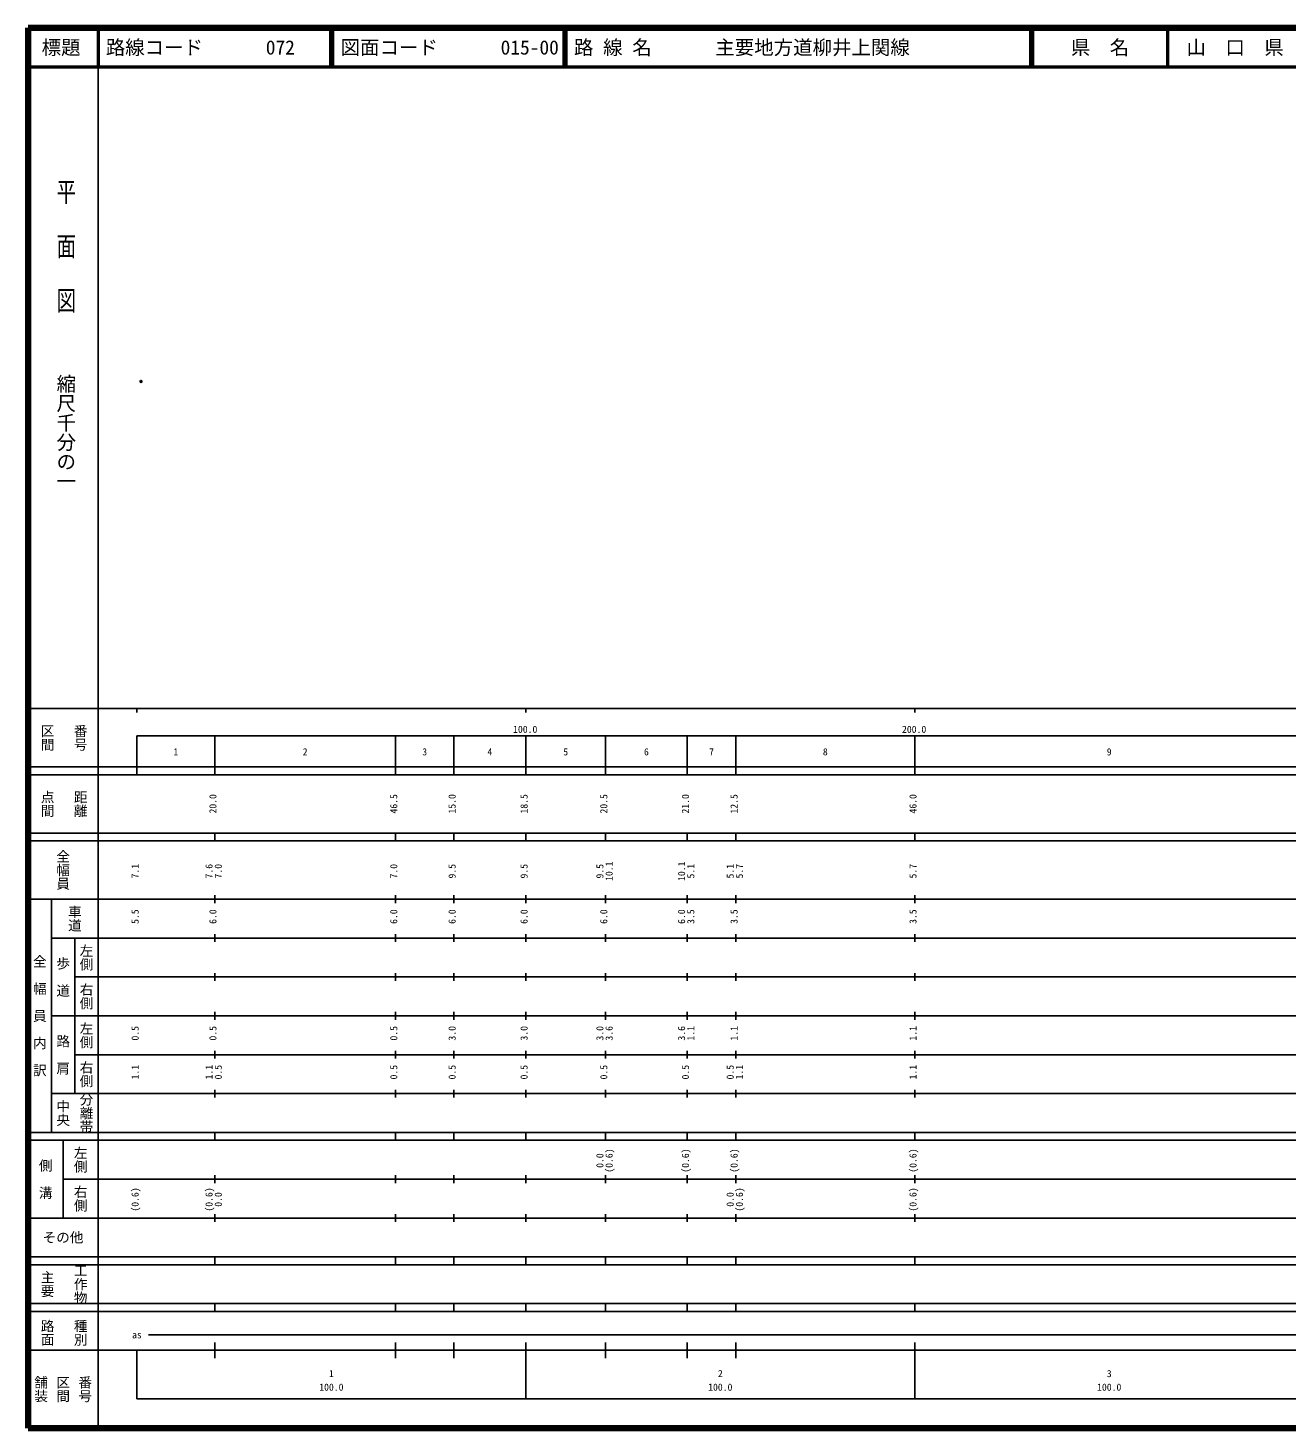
# Model space of a CAD drawing. Units: millimetres on the paper. Extents: x 40 to 680, y 20 to 380.
# Drawn here: x 40 to 363.7, y 20 to 380 of the extents above; entities that cross this region are included whole.
import ezdxf
from ezdxf.enums import TextEntityAlignment as Align

# ---------------------------------------------------------------- set-up
doc = ezdxf.new("R2010")
doc.units = ezdxf.units.MM
doc.header["$PDMODE"] = 32
doc.header["$PDSIZE"] = 0.5
doc.layers.add('M-OTRS', color=6, linetype='Continuous')
doc.layers.add('M-TTL-TXT', color=7, linetype='Continuous')
for name, color, linetype, lineweight in [('M-TTL', 2, 'Continuous', 140), ('M-TTL-BAND', 7, 'Continuous', 25), ('M-TTL-LINE', 7, 'Continuous', 50)]:
    doc.layers.add(name, color=color, linetype=linetype, lineweight=lineweight)
doc.styles.add('@ＭＳ ゴシック', font='')
doc.styles.add('ＭＳ ゴシック', font='')
doc.styles.get('@ＭＳ ゴシック').set_extended_font_data('@MS Gothic')
doc.styles.get('ＭＳ ゴシック').set_extended_font_data('MS Gothic')

msp = doc.modelspace()

# ---------------------------------------------------------------- linework, layer by layer
at = {"layer": 'M-OTRS'}
msp.add_point((69.053, 289.117), dxfattribs=at)
at = {"layer": 'M-TTL'}
for p, q in [((40, 380), (40, 20)), ((680, 380), (40, 380)), ((40, 20), (680, 20))]:
    msp.add_line(p, q, dxfattribs=at)
at = {"layer": 'M-TTL-BAND'}
for p, q in [((58, 370), (58, 20)), ((40, 205), (579, 205)), ((68, 205), (68, 204)), ((168, 205), (168, 204)), ((268, 205), (268, 204)), ((68, 198), (579, 198)), ((68, 198), (68, 188)), ((88, 188), (88, 198)), ((134.5, 188), (134.5, 198)), ((149.5, 188), (149.5, 198)), ((168, 188), (168, 198)), ((188.5, 188), (188.5, 198)), ((209.5, 188), (209.5, 198)), ((222, 188), (222, 198)), ((268, 188), (268, 198)), ((40, 190), (579, 190)), ((40, 188), (579, 188)), ((40, 173), (579, 173)), ((88, 171), (88, 173)), ((134.5, 171), (134.5, 173)), ((149.5, 171), (149.5, 173)), ((168, 171), (168, 173)), ((188.5, 171), (188.5, 173)), ((209.5, 171), (209.5, 173)), ((222, 171), (222, 173)), ((268, 171), (268, 173)), ((40, 171), (579, 171)), ((40, 156), (579, 156)), ((46, 96), (46, 156)), ((88, 155), (88, 157)), ((134.5, 155), (134.5, 157)), ((149.5, 155), (149.5, 157)), ((168, 155), (168, 157)), ((188.5, 155), (188.5, 157)), ((209.5, 155), (209.5, 157)), ((222, 155), (222, 157)), ((268, 155), (268, 157)), ((46, 146), (579, 146)), ((52, 146), (52, 106)), ((88, 145), (88, 147)), ((134.5, 145), (134.5, 147)), ((149.5, 145), (149.5, 147)), ((168, 145), (168, 147)), ((188.5, 145), (188.5, 147)), ((209.5, 145), (209.5, 147)), ((222, 145), (222, 147)), ((268, 145), (268, 147)), ((88, 135), (88, 137)), ((134.5, 135), (134.5, 137)), ((149.5, 135), (149.5, 137)), ((168, 135), (168, 137)), ((188.5, 135), (188.5, 137)), ((209.5, 135), (209.5, 137)), ((222, 135), (222, 137)), ((268, 135), (268, 137)), ((52, 136), (579, 136)), ((46, 126), (579, 126)), ((88, 125), (88, 127)), ((134.5, 125), (134.5, 127)), ((149.5, 125), (149.5, 127)), ((168, 125), (168, 127)), ((188.5, 125), (188.5, 127)), ((209.5, 125), (209.5, 127)), ((222, 125), (222, 127)), ((268, 125), (268, 127)), ((52, 116), (579, 116)), ((88, 115), (88, 117)), ((134.5, 115), (134.5, 117)), ((149.5, 115), (149.5, 117)), ((168, 115), (168, 117)), ((188.5, 115), (188.5, 117)), ((209.5, 115), (209.5, 117)), ((222, 115), (222, 117)), ((268, 115), (268, 117)), ((46, 106), (579, 106)), ((88, 105), (88, 107)), ((134.5, 105), (134.5, 107)), ((149.5, 105), (149.5, 107)), ((168, 105), (168, 107)), ((188.5, 105), (188.5, 107)), ((209.5, 105), (209.5, 107)), ((222, 105), (222, 107)), ((268, 105), (268, 107)), ((40, 96), (579, 96)), ((40, 94), (579, 94)), ((49, 94), (49, 74)), ((88, 94), (88, 96)), ((134.5, 94), (134.5, 96)), ((149.5, 94), (149.5, 96)), ((168, 94), (168, 96)), ((188.5, 94), (188.5, 96)), ((209.5, 94), (209.5, 96)), ((222, 94), (222, 96)), ((268, 94), (268, 96)), ((49, 84), (579, 84)), ((88, 83), (88, 85)), ((134.5, 83), (134.5, 85)), ((149.5, 83), (149.5, 85)), ((168, 83), (168, 85)), ((188.5, 83), (188.5, 85)), ((209.5, 83), (209.5, 85)), ((222, 83), (222, 85)), ((268, 83), (268, 85)), ((40, 74), (579, 74)), ((88, 73), (88, 75)), ((134.5, 73), (134.5, 75)), ((149.5, 73), (149.5, 75)), ((168, 73), (168, 75)), ((188.5, 73), (188.5, 75)), ((209.5, 73), (209.5, 75)), ((222, 73), (222, 75)), ((268, 73), (268, 75)), ((40, 64), (579, 64)), ((40, 62), (579, 62)), ((88, 62), (88, 64)), ((134.5, 62), (134.5, 64)), ((149.5, 62), (149.5, 64)), ((168, 62), (168, 64)), ((188.5, 62), (188.5, 64)), ((209.5, 62), (209.5, 64)), ((222, 62), (222, 64)), ((268, 62), (268, 64)), ((40, 52), (579, 52)), ((88, 50), (88, 52)), ((134.5, 50), (134.5, 52)), ((149.5, 50), (149.5, 52)), ((168, 50), (168, 52)), ((188.5, 50), (188.5, 52)), ((209.5, 50), (209.5, 52)), ((222, 50), (222, 52)), ((268, 50), (268, 52)), ((40, 50), (579, 50)), ((71, 44), (565, 44)), ((40, 40), (579, 40)), ((68, 40), (68, 27.5)), ((88, 38), (88, 42)), ((134.5, 38), (134.5, 42)), ((149.5, 38), (149.5, 42)), ((168, 27.5), (168, 42)), ((188.5, 38), (188.5, 42)), ((209.5, 38), (209.5, 42)), ((222, 38), (222, 42)), ((268, 27.5), (268, 42)), ((68, 27.5), (579, 27.5))]:
    msp.add_line(p, q, dxfattribs=at)
at = {"layer": 'M-TTL-LINE'}
for p, q in [((58, 380), (58, 370)), ((117.75, 380), (117.75, 370)), ((118.25, 380), (118.25, 370)), ((177.75, 380), (177.75, 370)), ((178.25, 380), (178.25, 370)), ((297.75, 380), (297.75, 370)), ((298.25, 380), (298.25, 370)), ((333, 380), (333, 370)), ((40, 370), (680, 370))]:
    msp.add_line(p, q, dxfattribs=at)

# ---------------------------------------------------------------- texts
at = {"layer": 'M-TTL-BAND', "style": '@ＭＳ ゴシック', "width": 1.4}
msp.add_text('平  面  図', height=3.666, rotation=270, dxfattribs=at).set_placement((49.777, 306.475), align=Align.MIDDLE_RIGHT)
at = {"layer": 'M-TTL-BAND', "style": '@ＭＳ ゴシック'}
msp.add_text('縮尺千分の一', height=3.666, rotation=270, dxfattribs=at).set_placement((49.777, 261.03), align=Align.MIDDLE_RIGHT)
for s, p in [('区間', (45, 197.5)), ('番号', (53.5, 197.5)), ('点間', (45, 180.5)), ('距離', (53.5, 180.5)), ('全幅員', (49, 163.5)), ('車道', (52, 151)), ('左側', (55, 141)), ('全\u3000幅\u3000員\u3000内\u3000訳', (43, 126)), ('歩\u3000道', (49, 136)), ('右側', (55, 131)), ('左側', (55, 121)), ('路\u3000肩', (49, 116)), ('右側', (55, 111)), ('分離帯', (55, 101)), ('中央', (49, 101)), ('左側', (53.5, 89)), ('側\u3000溝', (44.5, 84)), ('右側', (53.5, 79)), ('工作物', (53.5, 57)), ('主要', (45, 57)), ('路面', (45, 44.5)), ('種別', (53.5, 44.5)), ('舗装', (43.333, 30)), ('区間', (49, 30)), ('番号', (54.667, 30))]:
    msp.add_text(s, height=2.566, rotation=270, dxfattribs=at).set_placement(p, align=Align.MIDDLE_CENTER)
at = {"layer": 'M-TTL-BAND', "style": 'ＭＳ ゴシック'}
for s, p in [('100.0', (167.844, 198.195)), ('200.0', (267.844, 198.195)), ('1', (78, 192.405)), ('2', (111.25, 192.405)), ('3', (142, 192.405)), ('4', (158.75, 192.405)), ('5', (178.25, 192.405)), ('6', (199, 192.405)), ('7', (215.75, 192.405)), ('8', (245, 192.405)), ('9', (318, 192.405)), ('as', (68, 42.5)), ('1', (118, 32.523)), ('2', (218, 32.523)), ('3', (318, 32.523)), ('100.0', (118, 29.033)), ('100.0', (218, 29.033)), ('100.0', (318, 29.033))]:
    msp.add_text(s, height=1.833, dxfattribs=at).set_placement(p, align=Align.BOTTOM_CENTER)
for s, p in [('20.0', (89, 180.5)), ('46.5', (135.5, 180.5)), ('15.0', (150.5, 180.5)), ('18.5', (169, 180.5)), ('20.5', (189.5, 180.5)), ('21.0', (210.5, 180.5)), ('12.5', (223, 180.5)), ('46.0', (269, 180.5)), ('7.1', (69, 163.174)), ('7.6', (88, 163.174)), ('7.0', (90.37, 163.174)), ('7.0', (135.5, 163.174)), ('9.5', (150.5, 163.174)), ('9.5', (169, 163.174)), ('9.5', (188.5, 163.174)), ('10.1', (190.87, 163.174)), ('10.1', (209.5, 163.174)), ('5.1', (211.87, 163.174)), ('5.1', (222, 163.174)), ('5.7', (224.37, 163.174)), ('5.7', (269, 163.174)), ('5.5', (69, 151.5)), ('6.0', (89, 151.5)), ('6.0', (135.5, 151.5)), ('6.0', (150.5, 151.5)), ('6.0', (169, 151.5)), ('6.0', (189.5, 151.5)), ('6.0', (209.5, 151.5)), ('3.5', (211.87, 151.5)), ('3.5', (223, 151.5)), ('3.5', (269, 151.5)), ('0.5', (69, 121.5)), ('0.5', (89, 121.5)), ('0.5', (135.5, 121.5)), ('3.0', (150.5, 121.5)), ('3.0', (169, 121.5)), ('3.0', (188.5, 121.5)), ('3.6', (190.87, 121.5)), ('3.6', (209.5, 121.5)), ('1.1', (211.87, 121.5)), ('1.1', (223, 121.5)), ('1.1', (269, 121.5)), ('1.1', (69, 111.5)), ('1.1', (88, 111.5)), ('0.5', (90.37, 111.5)), ('0.5', (135.5, 111.5)), ('0.5', (150.5, 111.5)), ('0.5', (169, 111.5)), ('0.5', (189.5, 111.5)), ('0.5', (210.5, 111.5)), ('0.5', (222, 111.5)), ('1.1', (224.37, 111.5)), ('1.1', (269, 111.5)), ('0.0', (188.5, 88.764)), ('(0.6)', (190.87, 88.764)), ('(0.6)', (210.5, 88.764)), ('(0.6)', (223, 88.764)), ('(0.6)', (269, 88.764)), ('(0.6)', (69, 78.764)), ('(0.6)', (88, 78.764)), ('0.0', (90.37, 78.764)), ('0.0', (222, 78.764)), ('(0.6)', (224.37, 78.764)), ('(0.6)', (269, 78.764))]:
    msp.add_text(s, height=1.833, rotation=90, dxfattribs=at).set_placement(p, align=Align.BOTTOM_CENTER)
msp.add_text('その他', height=2.566, dxfattribs=at).set_placement((49, 69), align=Align.MIDDLE_CENTER)
at = {"layer": 'M-TTL-TXT', "style": 'ＭＳ ゴシック'}
for s, p in [('標題', (48.5, 375)), ('県\u3000名', (315.625, 375)), ('山\u3000口\u3000県', (350.375, 375))]:
    msp.add_text(s, height=3.666, dxfattribs=at).set_placement(p, align=Align.MIDDLE_CENTER)
for s, p in [('路線コード', (60, 375)), ('072', (101.142, 375)), ('072', (101.142, 375)), ('072', (101.142, 375)), ('図面コード', (120.38, 375)), ('015-00', (161.521, 375)), ('路 線 名', (180.38, 375)), ('主要地方道柳井上関線', (216.734, 375))]:
    msp.add_text(s, height=3.666, dxfattribs=at).set_placement(p, align=Align.MIDDLE_LEFT)

doc.saveas('drawing.dxf')
